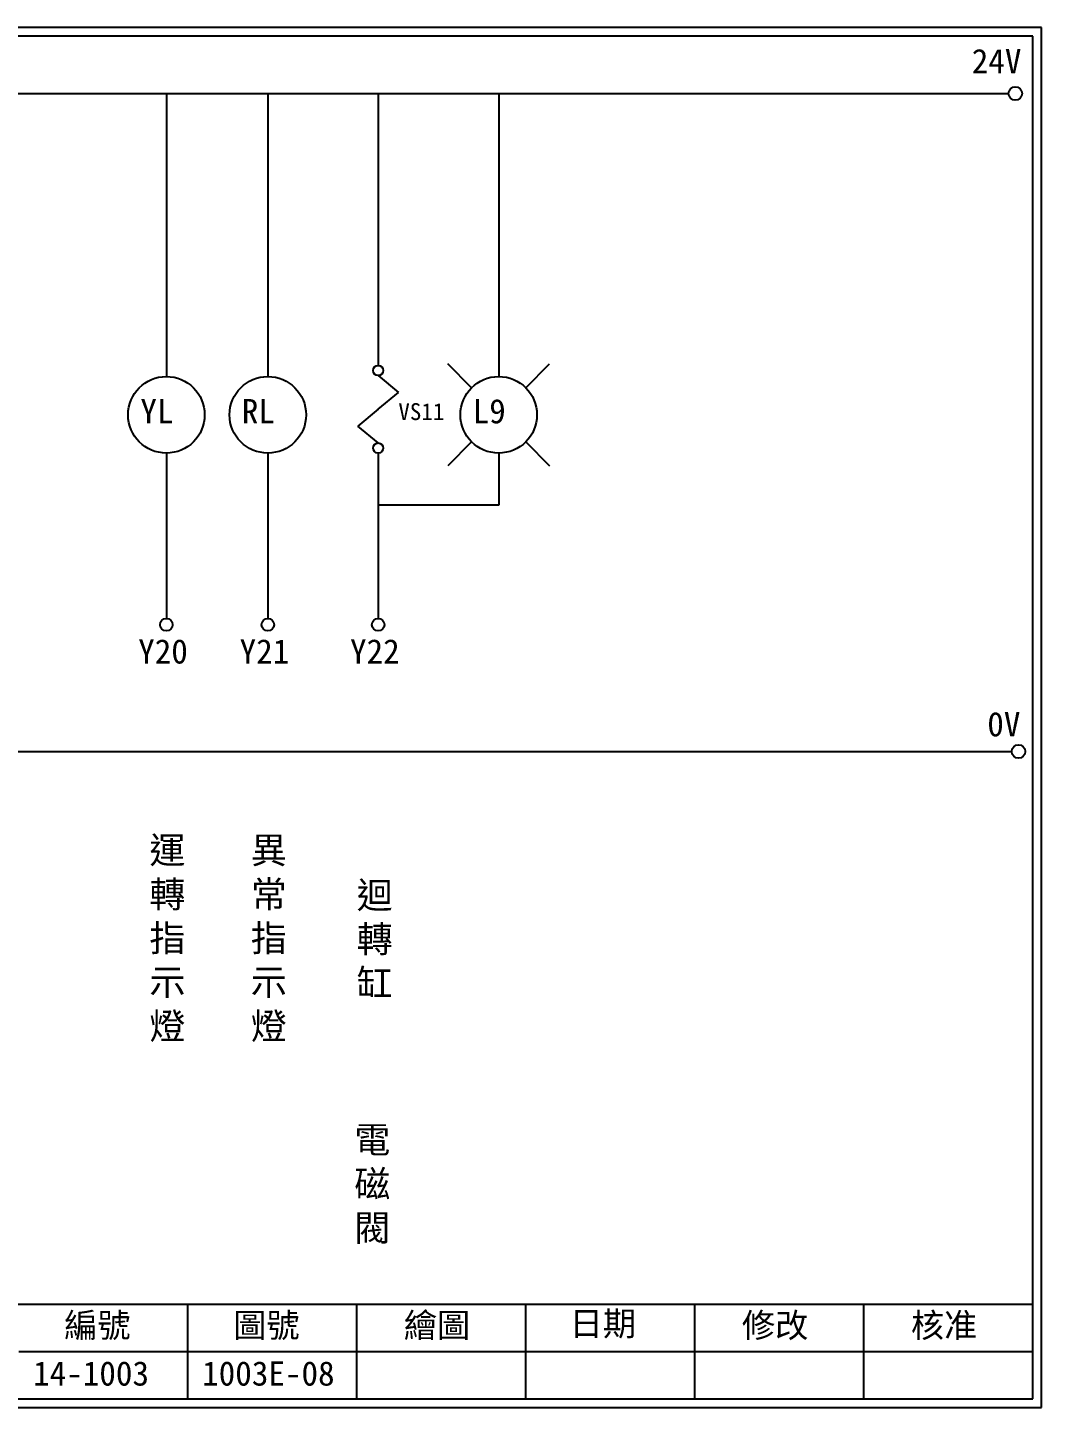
# Model space of a CAD drawing. Extents: x 926 to 1213, y 3 to 207.
# Drawn here: x 1062.8 to 1212.7, y 3 to 207 of the extents above; entities that cross this region are included whole.
import ezdxf

# ---------------------------------------------------------------- set-up
doc = ezdxf.new("R2010")
doc.units = 0
doc.layers.get('0').update_dxf_attribs({"linetype": 'CONTINUOUS'})
doc.layers.add('圖框層', color=7, linetype='CONTINUOUS')
doc.layers.add('標尺寸層', color=3, linetype='CONTINUOUS')
doc.styles.add('CNS', font='romanc.shx', dxfattribs={"bigfont": 'chineset.shx'})
doc.styles.add('STSL', font='kaiu.ttf')

msp = doc.modelspace()

# ---------------------------------------------------------------- linework, layer by layer
for centre in [(1208.88, 197.22), (1209.36, 99.96)]:
    msp.add_circle(centre, 1)
at = {"layer": '圖框層', "color": 7}
for p, q in [((1212.74, 206.97), (925.74, 206.97)), ((1212.74, 3), (1212.74, 206.97)), ((1211.49, 205.72), (926.99, 205.72)), ((1211.49, 4.25), (1211.49, 205.72)), ((926.99, 18.25), (1211.49, 18.25)), ((1086.49, 4.25), (1086.49, 18.25)), ((1111.49, 4.25), (1111.49, 18.25)), ((1136.49, 4.25), (1136.49, 18.25)), ((1161.49, 4.25), (1161.49, 18.25)), ((1186.49, 4.25), (1186.49, 18.25)), ((1061.49, 11.25), (1211.49, 11.25)), ((926.99, 4.25), (1211.49, 4.25)), ((925.74, 3), (1212.74, 3))]:
    msp.add_line(p, q, dxfattribs=at)
at = {"layer": '標尺寸層', "color": 7}
for p, q in [((930.28, 197.22), (1207.88, 197.22)), ((1083.32, 197.22), (1083.32, 155.39)), ((1098.32, 197.22), (1098.32, 155.39)), ((1114.65, 197.22), (1114.65, 157.03)), ((1132.47, 197.22), (1132.47, 155.39)), ((1128.47, 153.73), (1124.93, 157.27)), ((1136.47, 153.73), (1140.01, 157.27)), ((1114.65, 155.53), (1117.65, 153.04)), ((1114.65, 150.55), (1117.65, 153.04)), ((1114.65, 150.55), (1111.64, 148.06)), ((1114.65, 145.57), (1111.64, 148.06)), ((1128.47, 145.73), (1124.93, 142.19)), ((1136.47, 145.73), (1140.01, 142.19)), ((1083.32, 144.07), (1083.32, 119.62)), ((1098.32, 144.07), (1098.32, 119.62)), ((1114.65, 144.07), (1114.65, 119.62)), ((1132.47, 144.07), (1132.47, 136.39)), ((1132.47, 136.39), (1114.65, 136.39)), ((930.49, 99.96), (1208.36, 99.96))]:
    msp.add_line(p, q, dxfattribs=at)
for centre, radius in [((1083.32, 149.73), 5.66), ((1098.32, 149.73), 5.66), ((1114.65, 156.28), 0.751), ((1132.47, 149.73), 5.66), ((1114.65, 144.82), 0.751), ((1083.32, 118.7), 0.92), ((1098.32, 118.7), 0.92), ((1114.65, 118.7), 0.92)]:
    msp.add_circle(centre, radius, dxfattribs=at)

# ---------------------------------------------------------------- texts
at = {"layer": '圖框層', "color": 4, "style": 'STSL'}
for s, height, p in [('24V', 3.6, (1202.44, 200.22)), ('YL', 3.6, (1079.47, 148.47)), ('RL', 3.6, (1094.47, 148.47)), ('VS11', 2.5, (1117.63, 148.95)), ('L9', 3.6, (1128.62, 148.47)), ('Y20', 3.6, (1079.15, 112.96)), ('Y21', 3.6, (1094.15, 112.96)), ('Y22', 3.6, (1110.48, 112.96)), ('0V', 3.6, (1204.74, 102.2)), ('編號', 3.6, (1068.21, 13.34)), ('圖號', 3.6, (1093.21, 13.34)), ('繪圖', 3.6, (1118.44, 13.34)), ('日期', 3.6, (1142.96, 13.59)), ('修改', 3.6, (1168.44, 13.34)), ('核准', 3.6, (1193.44, 13.34)), ('14-1003', 3.6, (1063.61, 6.22)), ('1003E-08', 3.6, (1088.61, 6.22))]:
    msp.add_text(s, height=height, dxfattribs=at).set_placement(p)
at = {"layer": '標尺寸層', "color": 7, "char_height": 3.9, "attachment_point": 5, "style": 'CNS'}
for s, insert, width in [('{\\fDFKai-SB|b0|i0|c136|p65;運轉指示燈}', (1083.47, 72.16), 2.8481), ('{\\fDFKai-SB|b0|i0|c136|p65;異常指示燈}', (1098.47, 72.16), 2.8481), ('{\\fDFKai-SB|b0|i0|c136|p65;迴轉缸}', (1114.13, 72.17), 2.8481), ('{\\fDFKai-SB|b0|i0|c136|p65;電磁閥}', (1113.78, 35.84), 8.6627)]:
    msp.add_mtext(s, dxfattribs=dict(at, insert=insert, width=width))

doc.saveas('drawing.dxf')
